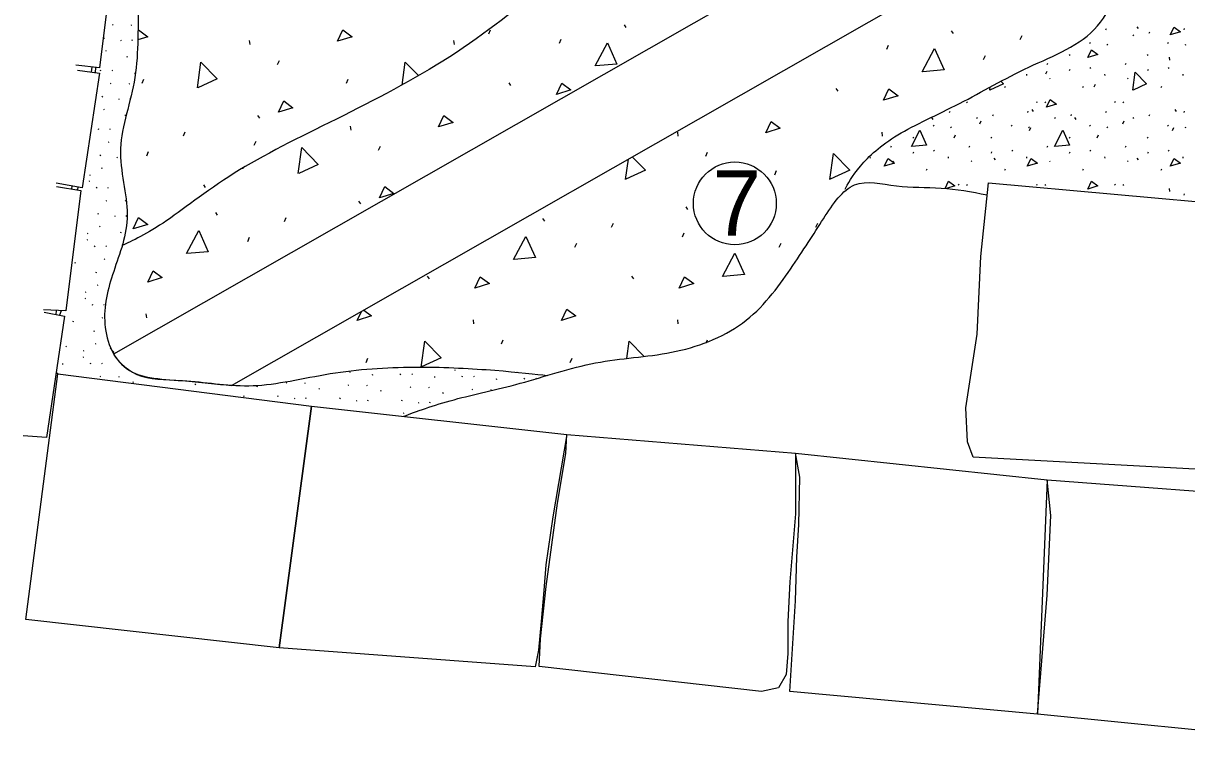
# Model space of a CAD drawing. Extents: x 1 to 19.8, y 6.7 to 26.8.
# Drawn here: x 1.266 to 5.002, y 13.92 to 16.218 of the extents above; entities that cross this region are included whole.
import ezdxf

# ---------------------------------------------------------------- set-up
doc = ezdxf.new("R2010")
doc.units = 0
for name, color, linetype in [('1 Context Lines', 7, 'Continuous'), ('3 Brick', 7, 'Continuous'), ('4 Pipes', 7, 'Continuous'), ('5 Text', 7, 'Continuous'), ('Fill', 7, 'Continuous')]:
    doc.layers.add(name, color=color, linetype=linetype)

msp = doc.modelspace()

# ---------------------------------------------------------------- linework, layer by layer
at = {"layer": '1 Context Lines'}
for points in [[(2.061, 19.3455), (2.0453, 19.2233), (2.0148, 19.1108), (1.9296, 18.9072), (1.8963, 18.6194), (1.8549, 18.3116), (1.8266, 18.0124), (1.7446, 17.7306), (1.7267, 17.461), (1.6986, 17.1707), (1.6826, 16.8744), (1.661, 16.5737), (1.6288, 16.2987), (1.6419, 16.0386), (1.5512, 15.8146), (1.6245, 15.5976), (1.5512, 15.4191), (1.5094, 15.2544), (1.5811, 15.072), (1.8091, 15.0755), (2.0086, 15.0379), (2.2656, 15.1041), (2.5404, 15.1189), (2.7912, 15.1045), (2.9152, 15.0911), (2.9484, 15.0872)], [(3.6477, 16.8562), (3.5173, 16.7548), (3.3111, 16.5737), (2.9731, 16.3694), (2.67, 16.1159), (2.2901, 15.9166), (1.9403, 15.7505), (1.7144, 15.5657), (1.6136, 15.5177), (1.5828, 15.504)], [(3.9054, 15.6858), (3.9123, 15.6998), (3.9429, 15.7561), (4.0577, 15.8616), (4.2732, 15.9554), (4.4881, 16.0827), (4.7489, 16.178), (4.8132, 16.4643), (4.9816, 16.6405), (5.1274, 16.7337), (5.188, 16.7643), (5.2123, 16.7759)], [(2.4883, 14.956), (2.5243, 14.9697), (2.6443, 15.0134), (2.8552, 15.0542), (3.1056, 15.1403), (3.3471, 15.148), (3.5923, 15.2365), (3.7376, 15.4357), (3.8375, 15.5945), (3.9267, 15.7282), (4.0702, 15.6885), (4.2132, 15.694), (4.3104, 15.6775), (4.3615, 15.6671)]]:
    msp.add_open_spline(points, degree=3, dxfattribs=at)
at = {"layer": '3 Brick'}
for points in [[(1.5003, 16.4578), (1.5584, 16.4542), (1.5112, 16.0749), (1.435, 16.0839)], [(1.4404, 16.0676), (1.5112, 16.0585), (1.4549, 15.6901), (1.3714, 15.7046)], [(1.3732, 15.6937), (1.4513, 15.681), (1.4023, 15.2944), (1.3315, 15.298)], [(1.3333, 15.2907), (1.3987, 15.278), (1.3406, 14.8878), (1.2661, 14.8932)], [(3.0112, 14.8979), (3.746, 14.8371), (3.746, 14.6428), (3.7278, 14.4242), (3.7217, 14.2967), (3.7217, 14.1934), (3.7156, 14.1266), (3.6913, 14.0841), (3.6367, 14.072), (2.9227, 14.1526)], [(2.9227, 14.1526), (2.927, 14.2409), (2.9453, 14.4087), (2.9819, 14.6766), (3.0088, 14.8359), (3.0112, 14.8979)]]:
    msp.add_lwpolyline(points, dxfattribs=at)
for points in [[(4.3654, 15.7055), (5.1731, 15.6327), (5.1427, 15.3533), (5.1124, 15.074), (5.0941, 14.91), (5.0941, 14.8128), (5.0881, 14.7825), (4.3168, 14.825), (4.2986, 14.8736), (4.2925, 14.9829), (4.329, 15.2197), (4.3411, 15.4687)], [(1.3776, 15.0922), (2.1914, 14.9889), (2.0881, 14.2116), (1.2744, 14.3027)], [(2.1914, 14.9889), (3.0112, 14.8979), (2.9668, 14.6325), (2.9444, 14.4788), (2.9378, 14.3958), (2.9292, 14.2968), (2.9206, 14.2043), (2.9098, 14.1516), (2.0881, 14.2116)], [(3.746, 14.8371), (4.5537, 14.7521), (4.5233, 13.9991), (3.7278, 14.072), (3.746, 14.3635), (3.7501, 14.5034), (3.7566, 14.6088), (3.7598, 14.7606)], [(4.5537, 14.7521), (5.3492, 14.6914), (5.3796, 14.6428), (5.3492, 14.4485), (5.3431, 14.2116), (5.3371, 14.072), (5.3188, 13.9566), (5.3188, 13.9201), (4.5233, 13.9991), (4.5537, 14.3817), (4.5658, 14.6367)]]:
    msp.add_lwpolyline(points, close=True, dxfattribs=at)
at = {"layer": '4 Pipes'}
for p, q in [((9.9596, 19.9507), (1.5556, 15.1553)), ((1.9345, 15.0549), (9.9752, 19.643))]:
    msp.add_line(p, q, dxfattribs=at)
msp.add_open_spline([(1.5559, 15.1554), (1.5639, 15.142), (1.6191, 15.0726), (1.7725, 15.0749), (1.8908, 15.0585), (1.9347, 15.055)], degree=3, dxfattribs=at)
at = {"layer": '5 Text'}
for p, q in [((1.4976, 16.0765), (1.4965, 16.0604)), ((1.4427, 15.6922), (1.4393, 15.6829)), ((1.3882, 15.2951), (1.3825, 15.2812)), ((1.3776, 15.0922), (1.3714, 15.095))]:
    msp.add_line(p, q, dxfattribs=at)
msp.add_circle((3.5512, 15.6397), 0.133, dxfattribs=at)
at = {"layer": 'Fill'}
for p, q in [((1.5525, 16.2127), (1.5547, 16.214)), ((1.6129, 16.2119), (1.6151, 16.2132)), ((2.7609, 16.1846), (2.7668, 16.1977)), ((3.1955, 16.2131), (3.2013, 16.2044)), ((4.2462, 16.1943), (4.252, 16.1856)), ((4.4678, 16.1658), (4.4737, 16.1789)), ((4.7428, 16.1974), (4.7447, 16.2017)), ((4.8292, 16.1811), (4.8311, 16.1782)), ((4.8425, 16.2073), (4.8466, 16.2012)), ((4.882, 16.1866), (4.8839, 16.1908)), ((4.9939, 16.1974), (4.9957, 16.2017)), ((1.5283, 16.1692), (1.5252, 16.1708)), ((1.5797, 16.1627), (1.5819, 16.1641)), ((1.618, 16.1626), (1.6149, 16.1641)), ((1.9919, 16.1627), (1.9934, 16.1496)), ((2.6481, 16.1627), (2.6496, 16.1496)), ((2.9882, 16.1542), (2.994, 16.1673)), ((4.0389, 16.1354), (4.0448, 16.1485)), ((4.6899, 16.1564), (4.6918, 16.1535)), ((4.7457, 16.1513), (4.7476, 16.1484)), ((4.941, 16.1564), (4.9429, 16.1535)), ((4.9968, 16.1513), (4.9987, 16.1484)), ((1.5311, 16.1295), (1.5332, 16.1308)), ((1.6017, 16.1093), (1.5985, 16.1108)), ((4.3498, 16.1019), (4.3557, 16.115)), ((4.6246, 16.1178), (4.6265, 16.1149)), ((4.8757, 16.1178), (4.8776, 16.1149)), ((4.9456, 16.1095), (4.9466, 16.1003)), ((1.4854, 16.0618), (1.4869, 16.0777)), ((1.5165, 16.0652), (1.5134, 16.0667)), ((1.5512, 16.0661), (1.5534, 16.0675)), ((2.0828, 16.0854), (2.0886, 16.0985)), ((4.5545, 16.0861), (4.5563, 16.0903)), ((4.6262, 16.0667), (4.6281, 16.0709)), ((4.6917, 16.0759), (4.6936, 16.073)), ((4.8055, 16.0861), (4.8074, 16.0903)), ((4.8773, 16.0667), (4.8792, 16.0709)), ((4.9428, 16.0759), (4.9447, 16.073)), ((1.6233, 16.0582), (1.6262, 16.0584)), ((1.648, 16.0257), (1.6538, 16.0388)), ((2.3042, 16.0257), (2.31, 16.0388)), ((4.4873, 16.0548), (4.4878, 16.0506)), ((4.5498, 16.0554), (4.5539, 16.0646)), ((4.5613, 16.0423), (4.5632, 16.0395)), ((4.7384, 16.0548), (4.7389, 16.0506)), ((4.8124, 16.0423), (4.8143, 16.0395)), ((4.9895, 16.0548), (4.99, 16.0506)), ((1.5459, 16.0245), (1.5481, 16.0258)), ((1.6063, 16.0237), (1.6085, 16.025)), ((2.8251, 16.0275), (2.8309, 16.0187)), ((3.8758, 16.0087), (3.8816, 15.9999)), ((4.4181, 16.012), (4.42, 16.0162)), ((4.6692, 16.012), (4.671, 16.0162)), ((4.7048, 16.0136), (4.7089, 16.0228)), ((4.9202, 16.012), (4.9221, 16.0162)), ((1.5217, 15.981), (1.5186, 15.9826)), ((1.5732, 15.9745), (1.5753, 15.9759)), ((1.6093, 15.9754), (1.6083, 15.9759)), ((4.2954, 15.9658), (4.2972, 15.963)), ((4.5196, 15.9669), (4.5214, 15.964)), ((4.5464, 15.9658), (4.5483, 15.963)), ((4.7706, 15.9669), (4.7725, 15.964)), ((4.7975, 15.9658), (4.7994, 15.963)), ((1.5245, 15.9413), (1.5267, 15.9426)), ((1.5951, 15.9211), (1.592, 15.9226)), ((2.0188, 15.9223), (2.0247, 15.9135)), ((4.2406, 15.9319), (4.2425, 15.9361)), ((4.3798, 15.921), (4.3817, 15.9253)), ((4.4917, 15.9319), (4.4936, 15.9361)), ((4.5051, 15.9412), (4.5092, 15.9351)), ((4.6309, 15.921), (4.6328, 15.9253)), ((4.7428, 15.9319), (4.7447, 15.9361)), ((4.882, 15.921), (4.8839, 15.9253)), ((4.9644, 15.9412), (4.9685, 15.9351)), ((4.9939, 15.9319), (4.9957, 15.9361)), ((1.5446, 15.878), (1.5468, 15.8793)), ((2.2151, 15.8852), (2.2164, 15.8832)), ((2.3161, 15.8877), (2.3176, 15.8746)), ((4.1831, 15.9153), (4.1872, 15.9092)), ((4.1878, 15.8908), (4.1897, 15.888)), ((4.2435, 15.8857), (4.2454, 15.8829)), ((4.327, 15.9155), (4.3289, 15.9127)), ((4.3383, 15.8953), (4.3424, 15.9045)), ((4.4388, 15.8908), (4.4407, 15.888)), ((4.4946, 15.8857), (4.4965, 15.8829)), ((4.4974, 15.874), (4.5015, 15.8832)), ((4.5781, 15.9155), (4.58, 15.9127)), ((4.6424, 15.9153), (4.6465, 15.9092)), ((4.6899, 15.8908), (4.6918, 15.888)), ((4.7457, 15.8857), (4.7476, 15.8829)), ((4.7976, 15.8953), (4.8017, 15.9045)), ((4.8292, 15.9155), (4.8311, 15.9127)), ((4.941, 15.8908), (4.9429, 15.888)), ((4.9567, 15.874), (4.9608, 15.8832)), ((4.9968, 15.8857), (4.9987, 15.8829)), ((1.51, 15.877), (1.5068, 15.8785)), ((1.7806, 15.8567), (1.7864, 15.8698)), ((3.3669, 15.8689), (3.3683, 15.8558)), ((4.023, 15.8689), (4.0245, 15.8558)), ((4.1225, 15.8522), (4.1244, 15.8494)), ((4.2557, 15.8506), (4.2598, 15.8597)), ((4.3736, 15.8522), (4.3755, 15.8494)), ((4.6246, 15.8522), (4.6265, 15.8494)), ((4.715, 15.8506), (4.7191, 15.8597)), ((4.8757, 15.8522), (4.8776, 15.8494)), ((1.5394, 15.8363), (1.5415, 15.8376)), ((1.6626, 15.7928), (1.6684, 15.8059)), ((2.0078, 15.8263), (2.0136, 15.8394)), ((2.407, 15.8104), (2.4128, 15.8235)), ((3.4577, 15.7916), (3.4635, 15.8047)), ((4.0523, 15.8205), (4.0542, 15.8247)), ((4.124, 15.8011), (4.1259, 15.8054)), ((4.1895, 15.8103), (4.1914, 15.8075)), ((4.3034, 15.8205), (4.3053, 15.8247)), ((4.3751, 15.8011), (4.377, 15.8054)), ((4.4406, 15.8103), (4.4425, 15.8075)), ((4.5545, 15.8205), (4.5563, 15.8247)), ((4.6262, 15.8011), (4.6281, 15.8054)), ((4.6917, 15.8103), (4.6936, 15.8075)), ((4.8055, 15.8205), (4.8074, 15.8247)), ((4.8773, 15.8011), (4.8792, 15.8054)), ((4.9428, 15.8103), (4.9447, 15.8075)), ((1.5152, 15.7928), (1.512, 15.7944)), ((1.5666, 15.7863), (1.5688, 15.7877)), ((3.9852, 15.7893), (3.9857, 15.785)), ((4.0592, 15.7768), (4.0611, 15.7739)), ((4.2363, 15.7893), (4.2367, 15.785)), ((4.3103, 15.7768), (4.3121, 15.7739)), ((4.3832, 15.7853), (4.3872, 15.7792)), ((4.4873, 15.7893), (4.4878, 15.785)), ((4.5613, 15.7768), (4.5632, 15.7739)), ((4.7384, 15.7893), (4.7389, 15.785)), ((4.8124, 15.7768), (4.8143, 15.7739)), ((4.8425, 15.7853), (4.8466, 15.7792)), ((4.9895, 15.7893), (4.99, 15.785)), ((1.4794, 15.7307), (1.4816, 15.732)), ((1.5179, 15.7531), (1.5201, 15.7544)), ((1.9722, 15.7507), (1.9725, 15.7513)), ((3.6791, 15.7319), (3.6849, 15.745)), ((4.167, 15.7464), (4.1689, 15.7506)), ((4.4181, 15.7464), (4.42, 15.7506)), ((4.6692, 15.7464), (4.671, 15.7506)), ((4.9202, 15.7464), (4.9221, 15.7506)), ((1.4219, 15.6858), (1.4229, 15.6956)), ((1.4779, 15.7106), (1.4801, 15.7119)), ((1.8447, 15.6996), (1.8505, 15.6908)), ((4.2685, 15.7013), (4.2704, 15.6985)), ((4.2954, 15.7002), (4.2972, 15.6974)), ((4.5196, 15.7013), (4.5214, 15.6985)), ((4.5464, 15.7002), (4.5483, 15.6974)), ((4.7706, 15.7013), (4.7725, 15.6985)), ((4.7975, 15.7002), (4.7994, 15.6974)), ((1.5034, 15.6888), (1.5003, 15.6903)), ((1.5381, 15.6898), (1.5402, 15.6911)), ((4.8835, 15.6588), (4.8839, 15.6597)), ((4.9456, 15.6875), (4.9466, 15.6783)), ((4.9939, 15.6663), (4.9957, 15.6706)), ((1.5328, 15.6481), (1.535, 15.6494)), ((1.5932, 15.6473), (1.5954, 15.6486)), ((2.3431, 15.6473), (2.3489, 15.6386)), ((3.3938, 15.6285), (3.3996, 15.6198)), ((1.5086, 15.6047), (1.5055, 15.6062)), ((1.56, 15.5982), (1.5622, 15.5995)), ((1.5983, 15.598), (1.5952, 15.5995)), ((1.8831, 15.6102), (1.889, 15.6015)), ((2.1048, 15.5817), (2.1106, 15.5948)), ((2.9338, 15.5914), (2.9397, 15.5827)), ((1.4728, 15.5425), (1.475, 15.5438)), ((1.5113, 15.5649), (1.5135, 15.5663)), ((1.5819, 15.5447), (1.5788, 15.5462)), ((3.1555, 15.5629), (3.1613, 15.576)), ((3.3827, 15.5325), (3.3886, 15.5456)), ((3.8117, 15.5629), (3.8175, 15.576)), ((1.4713, 15.5224), (1.4735, 15.5237)), ((1.9868, 15.5178), (1.9926, 15.5309)), ((3.0375, 15.499), (3.0433, 15.5121)), ((3.6937, 15.499), (3.6995, 15.5121)), ((1.4968, 15.5006), (1.4937, 15.5021)), ((1.5315, 15.5016), (1.5337, 15.5029)), ((1.4349, 15.4475), (1.4317, 15.449)), ((1.5262, 15.4599), (1.5284, 15.4612)), ((1.502, 15.4165), (1.4989, 15.418)), ((2.5634, 15.4058), (2.5693, 15.397)), ((3.2196, 15.4058), (3.2254, 15.397)), ((1.5048, 15.3767), (1.5069, 15.3781)), ((1.4647, 15.3342), (1.4669, 15.3355)), ((1.4663, 15.3543), (1.4684, 15.3557)), ((1.3713, 15.2833), (1.3728, 15.2959)), ((1.4902, 15.3124), (1.4871, 15.3139)), ((1.5249, 15.3134), (1.5271, 15.3147)), ((1.66, 15.2848), (1.6614, 15.2717)), ((1.4283, 15.2593), (1.4252, 15.2608)), ((1.5196, 15.2717), (1.5218, 15.273)), ((2.7107, 15.266), (2.7122, 15.2529)), ((3.3669, 15.266), (3.3683, 15.2529)), ((1.4955, 15.2283), (1.4923, 15.2298)), ((1.4027, 15.1793), (1.4049, 15.1806)), ((1.4982, 15.1885), (1.5004, 15.1899)), ((2.8015, 15.1887), (2.8073, 15.2018)), ((3.459, 15.1915), (3.4635, 15.2018)), ((1.4582, 15.146), (1.4604, 15.1473)), ((1.4597, 15.1661), (1.4619, 15.1675)), ((2.3668, 15.129), (2.3726, 15.1421)), ((3.0229, 15.129), (3.0288, 15.1421)), ((1.3776, 15.0922), (1.3718, 15.0973)), ((1.3914, 15.1242), (1.3946, 15.1244)), ((1.4837, 15.1242), (1.4805, 15.1257)), ((1.5184, 15.1252), (1.5205, 15.1265)), ((2.2799, 15.0964), (2.2797, 15.0965)), ((2.3146, 15.0974), (2.3167, 15.0987)), ((2.6525, 15.1043), (2.6546, 15.1056)), ((2.8515, 15.0973), (2.8518, 15.0975)), ((1.5131, 15.0835), (1.5152, 15.0849)), ((1.5735, 15.0827), (1.5756, 15.0841)), ((1.6208, 15.0642), (1.6176, 15.0657)), ((1.8198, 15.0572), (1.8167, 15.0587)), ((2.1102, 15.0627), (2.1124, 15.064)), ((2.1706, 15.0619), (2.1728, 15.0632)), ((2.3093, 15.0557), (2.3114, 15.057)), ((2.3866, 15.0894), (2.3898, 15.0896)), ((2.4789, 15.0895), (2.4758, 15.091)), ((2.5136, 15.0904), (2.5158, 15.0918)), ((2.5857, 15.0824), (2.5889, 15.0827)), ((2.678, 15.0825), (2.6748, 15.084)), ((2.7126, 15.0835), (2.7148, 15.0848)), ((2.7847, 15.0755), (2.7879, 15.0757)), ((2.877, 15.0756), (2.8739, 15.0771)), ((2.9117, 15.0765), (2.9139, 15.0779)), ((1.9402, 15.0208), (1.9406, 15.021)), ((1.9767, 15.0195), (1.9736, 15.021)), ((2.0189, 15.0503), (2.0157, 15.0518)), ((2.086, 15.0192), (2.0829, 15.0208)), ((2.2179, 15.0433), (2.2148, 15.0448)), ((2.3697, 15.0549), (2.3718, 15.0563)), ((2.417, 15.0364), (2.4138, 15.0379)), ((2.5083, 15.0488), (2.5105, 15.0501)), ((2.5687, 15.048), (2.5709, 15.0493)), ((2.616, 15.0294), (2.6129, 15.0309)), ((2.7074, 15.0418), (2.7095, 15.0431)), ((2.7678, 15.041), (2.7699, 15.0424)), ((2.1375, 15.0127), (2.1396, 15.0141)), ((2.1758, 15.0126), (2.1726, 15.0141)), ((2.2851, 15.0123), (2.2819, 15.0138)), ((2.3365, 15.0058), (2.3387, 15.0071)), ((2.3748, 15.0056), (2.3717, 15.0071)), ((2.4841, 15.0053), (2.481, 15.0069)), ((2.5356, 14.9988), (2.5377, 15.0002)), ((2.5739, 14.9987), (2.5707, 15.0002)), ((2.4869, 14.9656), (2.4891, 14.9669))]:
    msp.add_line(p, q, dxfattribs=at)
for points in [[(1.6347, 16.1929), (1.6366, 16.1969), (1.6658, 16.175), (1.6341, 16.1651)], [(2.2753, 16.1604), (2.2928, 16.1969), (2.3219, 16.175), (2.2753, 16.1604)], [(4.9495, 16.1808), (4.9618, 16.2063), (4.9822, 16.191), (4.9495, 16.1808)], [(3.1025, 16.0814), (3.1418, 16.1557), (3.1724, 16.0872), (3.1039, 16.0814)], [(4.1532, 16.0626), (4.1925, 16.1368), (4.2231, 16.0684), (4.1546, 16.0626)], [(4.6846, 16.1079), (4.6969, 16.1334), (4.7172, 16.1181), (4.6846, 16.1079)], [(1.8252, 16.0106), (1.8368, 16.0939), (1.8889, 16.04), (1.8266, 16.0111)], [(2.4826, 16.0193), (2.4929, 16.0939), (2.5363, 16.0491)], [(4.4058, 16.0322), (4.4142, 16.0236), (4.3705, 16.0034)], [(4.8289, 16.003), (4.837, 16.0613), (4.8735, 16.0236), (4.8298, 16.0034)], [(2.978, 15.9896), (2.9955, 16.026), (3.0246, 16.0042), (2.978, 15.9896)], [(4.0287, 15.9708), (4.0462, 16.0072), (4.0753, 15.9854), (4.0287, 15.9708)], [(4.3696, 16.003), (4.371, 16.0137)], [(2.0857, 15.9324), (2.1031, 15.9689), (2.1323, 15.947), (2.0857, 15.9324)], [(4.5519, 15.9483), (4.5641, 15.9738), (4.5845, 15.9585), (4.5519, 15.9483)], [(2.5995, 15.8855), (2.617, 15.9219), (2.6462, 15.9), (2.5995, 15.8855)], [(3.6503, 15.8667), (3.6677, 15.9031), (3.6969, 15.8812), (3.6503, 15.8667)], [(4.118, 15.823), (4.1456, 15.875), (4.167, 15.8271), (4.1191, 15.823)], [(4.5774, 15.823), (4.6049, 15.875), (4.6263, 15.8271), (4.5784, 15.823)], [(2.1494, 15.7356), (2.161, 15.8189), (2.2132, 15.765), (2.1508, 15.7361)], [(3.2002, 15.7168), (3.2092, 15.7822)], [(3.222, 15.7895), (3.2639, 15.7462), (3.2015, 15.7173)], [(3.8563, 15.7168), (3.8679, 15.8001), (3.92, 15.7462), (3.8577, 15.7173)], [(4.0309, 15.7588), (4.0431, 15.7843), (4.0635, 15.769), (4.0309, 15.7588)], [(4.4902, 15.7588), (4.5025, 15.7843), (4.5229, 15.769), (4.4902, 15.7588)], [(4.9495, 15.7588), (4.9618, 15.7843), (4.9822, 15.769), (4.9495, 15.7588)], [(2.4099, 15.6575), (2.4274, 15.6939), (2.4565, 15.672), (2.4099, 15.6575)], [(4.2263, 15.6881), (4.2375, 15.7114), (4.2579, 15.6961), (4.2309, 15.6877)], [(4.6846, 15.6859), (4.6969, 15.7114), (4.7172, 15.6961), (4.6846, 15.6859)], [(1.6192, 15.5575), (1.6366, 15.594), (1.6658, 15.5721), (1.6192, 15.5575)], [(1.7901, 15.4785), (1.8295, 15.5527), (1.8601, 15.4843), (1.7916, 15.4785)], [(2.8408, 15.4597), (2.8802, 15.5339), (2.9108, 15.4655), (2.8423, 15.4597)], [(3.5119, 15.4052), (3.5512, 15.4795), (3.5818, 15.411), (3.5133, 15.4052)], [(1.6657, 15.3867), (1.6831, 15.4231), (1.7123, 15.4013), (1.6657, 15.3867)], [(2.7164, 15.3679), (2.7339, 15.4043), (2.763, 15.3825), (2.7164, 15.3679)], [(3.3726, 15.3679), (3.39, 15.4043), (3.4192, 15.3825), (3.3726, 15.3679)], [(2.3593, 15.2972), (2.3845, 15.2783), (2.3379, 15.2637)], [(2.3379, 15.2637), (2.352, 15.293)], [(2.9941, 15.2637), (3.0116, 15.3002), (3.0407, 15.2783), (2.9941, 15.2637)], [(1.5453, 15.1742), (1.557, 15.1621), (1.553, 15.1602)], [(2.544, 15.1139), (2.5555, 15.1972), (2.6077, 15.1433), (2.5454, 15.1144)], [(3.2039, 15.1411), (3.2117, 15.1972), (3.2598, 15.1475)]]:
    msp.add_lwpolyline(points, dxfattribs=at)

# ---------------------------------------------------------------- texts
at = {"layer": '5 Text'}
msp.add_text('7', height=0.21, dxfattribs=at).set_placement((3.4792, 15.5364))

doc.saveas('drawing.dxf')
